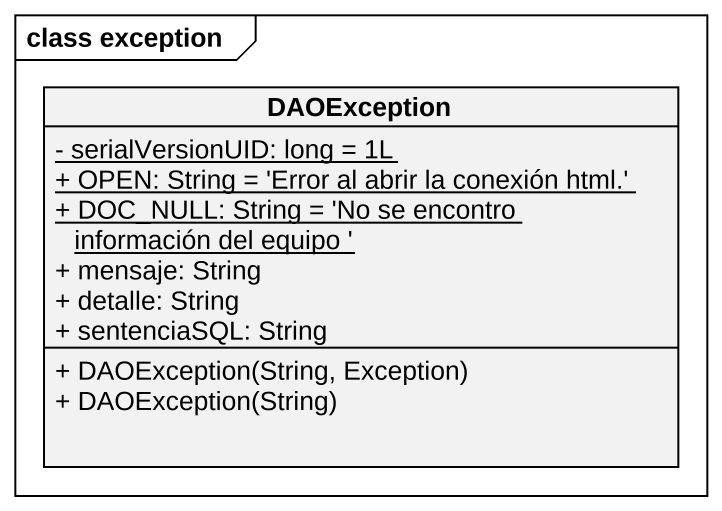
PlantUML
@startuml
mainframe class exception
hide circle
hide empty members
skinparam classAttributeIconSize 0
class DAOException {
  {static} - serialVersionUID: long = 1L
  {static} + OPEN: String = 'Error al abrir la conexión html.'
  {static} + DOC_NULL: String = 'No se encontro información del equipo '
  + mensaje: String
  + detalle: String
  + sentenciaSQL: String
  + DAOException(String, Exception)
  + DAOException(String)
}
@enduml
